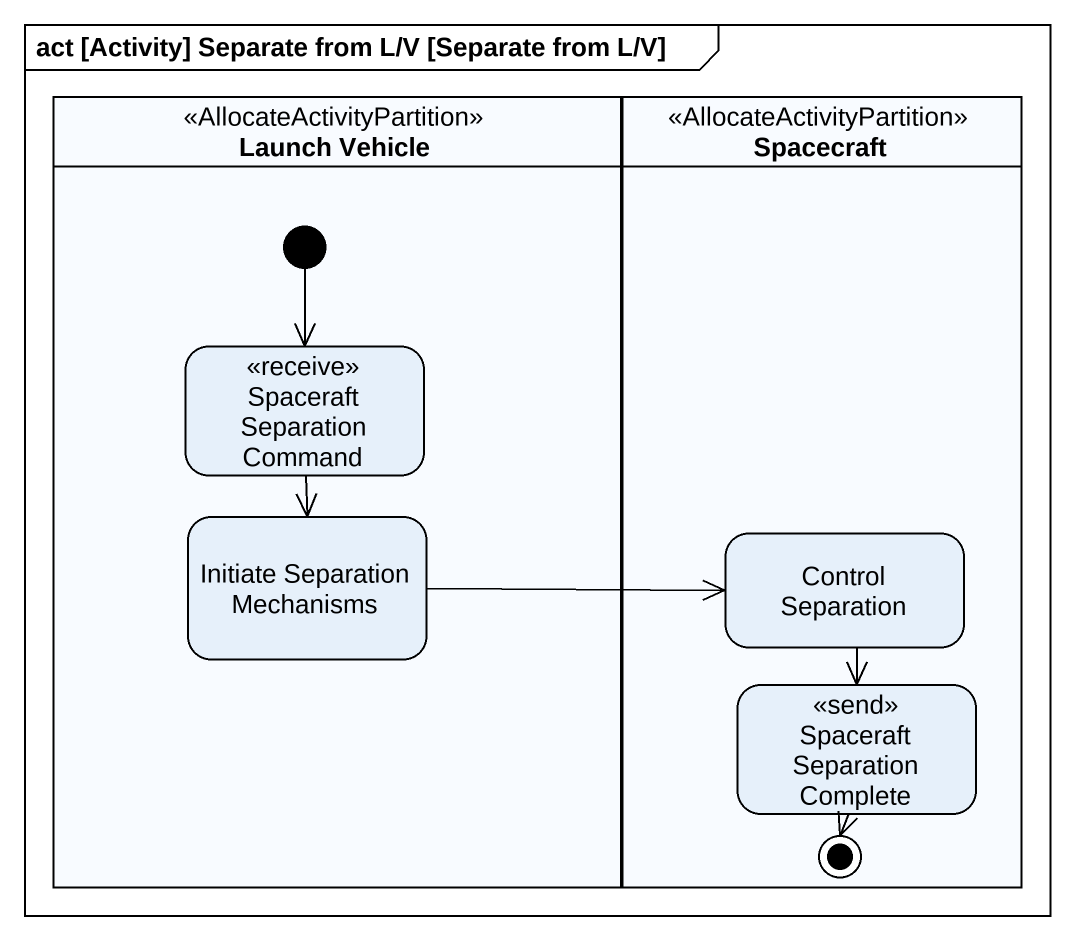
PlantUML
@startuml
mainframe act [Activity] Separate from L/V [Separate from L/V]
hide empty description
state "Launch Vehicle" as Launch_Vehicle <<AllocateActivityPartition>> {
  state "Spaceraft Separation Command" as Spaceraft_Separation_Command <<receive>>
  state "Initiate Separation Mechanisms" as Initiate_Separation
  [*] --> Spaceraft_Separation_Command
}
state Spacecraft <<AllocateActivityPartition>> {
  state "Control Separation" as Control_Separation
  state "Spaceraft Separation Complete" as Spaceraft_Separation <<send>>
  Spaceraft_Separation --> [*]
}
Spaceraft_Separation_Command --> Initiate_Separation
Initiate_Separation -right-> Control_Separation
Control_Separation --> Spaceraft_Separation
@enduml
